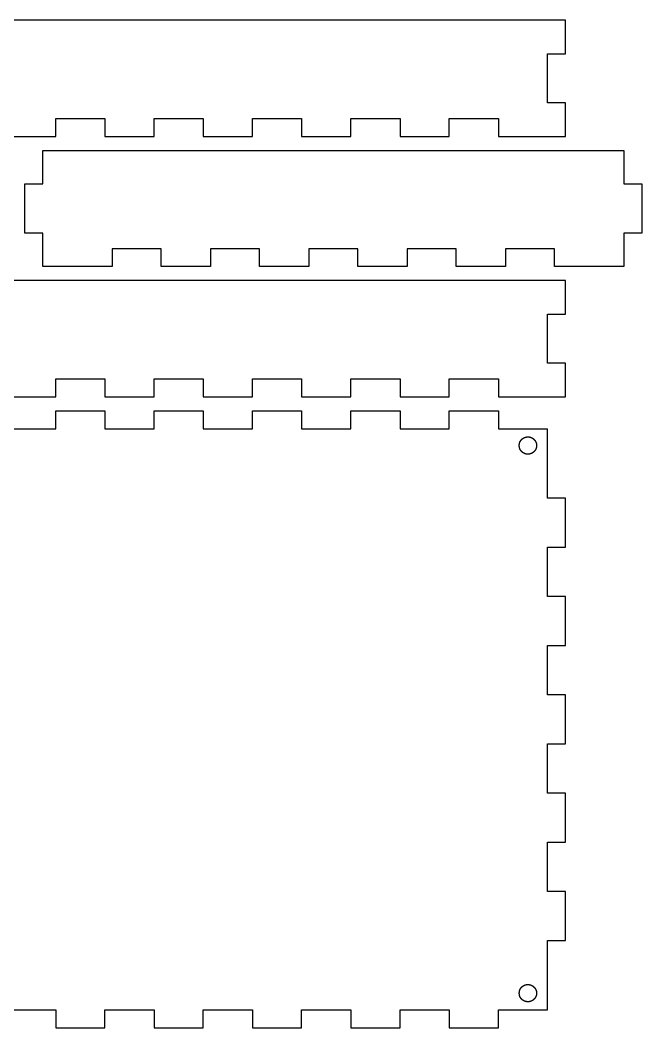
# Model space of a CAD drawing. Extents: x -49 to 229, y 25 to 250.
# Drawn here: x 89.6 to 228.7, y 24.6 to 250 of the extents above; entities that cross this region are included whole.
import ezdxf

# ---------------------------------------------------------------- set-up
doc = ezdxf.new("R2010")
doc.units = 0
doc.layers.add('Ebene_1', color=7, linetype='CONTINUOUS')

msp = doc.modelspace()

# ---------------------------------------------------------------- linework, layer by layer
at = {"layer": 'Ebene_1', "color": 1}
for points in [[(211.568128, 231.515551), (207.568128, 231.515551), (207.568128, 242.515577), (211.568128, 242.515577), (211.568128, 250.015562), (-49.431871, 250.015562)], [(196.568129, 228.015563), (196.568129, 224.015566), (211.568128, 224.015566), (211.568128, 231.515551)], [(86.568127, 228.015563), (86.568127, 224.015566), (97.568126, 224.015566), (97.568126, 228.015563)], [(97.568126, 228.015563), (108.568125, 228.015563)], [(108.568125, 228.015563), (108.568125, 224.015566), (119.568124, 224.015566), (119.568124, 228.015563)], [(119.568124, 228.015563), (130.568123, 228.015563)], [(130.568123, 228.015563), (130.568123, 224.015566), (141.568122, 224.015566), (141.568122, 228.015563)], [(141.568122, 228.015563), (152.568129, 228.015563)], [(152.568129, 228.015563), (152.568129, 224.015566), (163.568129, 224.015566), (163.568129, 228.015563)], [(163.568129, 228.015563), (174.568128, 228.015563)], [(174.568128, 228.015563), (174.568128, 224.015566), (185.56813, 224.015566), (185.56813, 228.015563)], [(185.56813, 228.015563), (196.568129, 228.015563)], [(211.568128, 173.265101), (207.568128, 173.265101), (207.568128, 184.265127), (211.568128, 184.265127), (211.568128, 191.765112), (-49.431871, 191.765112)], [(196.568129, 169.765114), (196.568129, 165.765116), (211.568128, 165.765116), (211.568128, 173.265101)], [(86.568127, 169.765114), (86.568127, 165.765116), (97.568126, 165.765116), (97.568126, 169.765114)], [(97.568126, 169.765114), (108.568125, 169.765114)], [(108.568125, 169.765114), (108.568125, 165.765116), (119.568124, 165.765116), (119.568124, 169.765114)], [(119.568124, 169.765114), (130.568123, 169.765114)], [(130.568123, 169.765114), (130.568123, 165.765116), (141.568122, 165.765116), (141.568122, 169.765114)], [(141.568122, 169.765114), (152.568129, 169.765114)], [(152.568129, 169.765114), (152.568129, 165.765116), (163.568129, 165.765116), (163.568129, 169.765114)], [(163.568129, 169.765114), (174.568128, 169.765114)], [(174.568128, 169.765114), (174.568128, 165.765116), (185.56813, 165.765116), (185.56813, 169.765114)], [(185.56813, 169.765114), (196.568129, 169.765114)], [(86.568119, 162.6399), (86.568119, 158.6399), (97.568118, 158.6399), (97.568118, 162.6399)], [(97.568118, 162.6399), (108.56812, 162.6399)], [(108.56812, 162.6399), (108.56812, 158.6399), (119.568119, 158.6399), (119.568119, 162.6399)], [(119.568119, 162.6399), (130.568118, 162.6399)], [(130.568118, 162.6399), (130.568118, 158.6399), (141.56812, 158.6399), (141.56812, 162.6399)], [(141.56812, 162.6399), (152.568119, 162.6399)], [(152.568119, 162.6399), (152.568119, 158.6399), (163.568118, 158.6399), (163.568118, 162.6399)], [(163.568118, 162.6399), (174.568117, 162.6399)], [(174.568117, 162.6399), (174.568117, 158.6399), (185.568119, 158.6399), (185.568119, 162.6399)], [(185.568119, 162.6399), (196.568118, 162.6399)], [(196.568118, 162.6399), (196.568118, 158.6399), (207.568117, 158.6399)], [(207.568117, 28.639898), (207.568117, 44.139899), (211.568117, 44.139899), (211.568117, 55.139901), (207.568117, 55.139901), (207.568117, 66.1399), (211.568117, 66.1399), (211.568117, 77.139899), (207.568117, 77.139899), (207.568117, 88.139901), (211.568117, 88.139901), (211.568117, 99.1399), (207.568117, 99.1399), (207.568117, 110.139899), (211.568117, 110.139899), (211.568117, 121.139901), (207.568117, 121.139901), (207.568117, 132.1399), (211.568117, 132.1399), (211.568117, 143.1399), (207.568117, 143.1399), (207.568117, 154.1399), (207.568117, 158.6399)], [(201.237038, 154.82491), (201.23172, 154.8752)], [(201.241649, 32.3496), (201.236519, 32.399799)], [(86.568119, 24.639898), (86.568119, 28.639898), (97.568118, 28.639898), (97.568118, 24.639898)], [(108.56812, 24.639898), (108.56812, 28.639898), (119.568119, 28.639898), (119.568119, 24.639898)], [(130.568118, 24.639898), (130.568118, 28.639898), (141.56812, 28.639898), (141.56812, 24.639898)], [(152.568119, 24.639898), (152.568119, 28.639898), (163.568118, 28.639898), (163.568118, 24.639898)], [(174.568117, 24.639898), (174.568117, 28.639898), (185.568119, 28.639898), (185.568119, 24.639898)], [(196.568118, 24.639898), (196.568118, 28.639898), (207.568117, 28.639898)], [(97.568118, 24.639898), (108.56812, 24.639898)], [(119.568119, 24.639898), (130.568118, 24.639898)], [(141.56812, 24.639898), (152.568119, 24.639898)], [(163.568118, 24.639898), (174.568117, 24.639898)], [(185.568119, 24.639898), (196.568118, 24.639898)]]:
    msp.add_lwpolyline(points, dxfattribs=at)
msp.add_lwpolyline([(224.657042, 220.890325), (224.657042, 213.390324), (228.657042, 213.390324), (228.657042, 202.390324), (224.657042, 202.390324), (224.657042, 194.890323), (209.157041, 194.890323), (209.157041, 198.890322), (198.15704, 198.890322), (198.15704, 194.890323), (187.15704, 194.890323), (187.15704, 198.890322), (176.157041, 198.890322), (176.157041, 194.890323), (165.157039, 194.890323), (165.157039, 198.890322), (154.15704, 198.890322), (154.15704, 194.890323), (143.157041, 194.890323), (143.157041, 198.890322), (132.157039, 198.890322), (132.157039, 194.890323), (121.15704, 194.890323), (121.15704, 198.890322), (110.157041, 198.890322), (110.157041, 194.890323), (99.157042, 194.890323), (94.65704, 194.890323), (94.65704, 202.390324), (90.65704, 202.390324), (90.65704, 213.390324), (94.65704, 213.390324), (94.65704, 220.890325)], close=True, dxfattribs=at)
for points, knots in [([(201.23172, 154.8752), (201.232536, 154.8836), (201.234169, 154.900397), (201.236814, 154.925559), (201.238911, 154.944808), (201.240698, 154.961889), (201.242474, 154.978654), (201.244576, 154.999142), (201.246689, 155.017745), (201.248584, 155.034512), (201.250688, 155.053145), (201.25319, 155.073613), (201.255239, 155.090345), (201.257328, 155.10733), (201.259873, 155.126407), (201.263256, 155.15131), (201.265972, 155.170354), (201.268442, 155.187225), (201.270937, 155.203758), (201.273903, 155.224003), (201.277205, 155.242317), (201.280037, 155.258817), (201.283023, 155.277176), (201.286998, 155.297263), (201.290214, 155.313726), (201.293551, 155.330408), (201.297495, 155.349114), (201.302835, 155.373495), (201.307225, 155.392094), (201.311206, 155.408563), (201.315231, 155.424697), (201.320039, 155.444463), (201.325322, 155.462192), (201.329889, 155.478191), (201.334768, 155.496032), (201.341098, 155.515361), (201.346216, 155.531187), (201.351498, 155.547186), (201.357748, 155.565051), (201.366213, 155.588255), (201.372963, 155.605914), (201.379126, 155.621515), (201.38529, 155.636796), (201.39285, 155.655466), (201.400369, 155.672159), (201.407072, 155.687192), (201.414458, 155.703942), (201.423317, 155.722032), (201.430534, 155.736855), (201.437975, 155.751958), (201.446704, 155.768876), (201.458293, 155.790902), (201.467453, 155.807611), (201.475689, 155.822372), (201.483877, 155.836812), (201.493819, 155.854494), (201.503584, 155.870135), (201.512251, 155.884302), (201.521747, 155.900112), (201.532917, 155.917035), (201.541995, 155.930894), (201.551354, 155.944997), (201.56207, 155.96082), (201.576313, 155.981339), (201.587463, 155.996861), (201.597428, 156.010576), (201.607312, 156.023987), (201.619355, 156.040399), (201.630893, 156.054865), (201.641161, 156.067963), (201.652437, 156.082629), (201.665534, 156.098205), (201.67617, 156.111003), (201.687131, 156.124061), (201.699697, 156.138708), (201.716383, 156.15766), (201.729313, 156.172028), (201.74088, 156.184692), (201.752322, 156.197048), (201.766317, 156.21214), (201.779525, 156.225396), (201.791329, 156.237425), (201.804303, 156.250913), (201.819218, 156.265104), (201.831356, 156.276764), (201.843778, 156.288561), (201.857881, 156.301707), (201.87651, 156.318649), (201.890955, 156.331409), (201.903828, 156.342662), (201.916546, 156.353614), (201.932076, 156.367026), (201.946691, 156.378618), (201.959727, 156.389181), (201.974062, 156.401095), (201.990455, 156.413405), (202.003786, 156.423573), (202.017424, 156.433865), (202.032936, 156.445274), (202.053376, 156.459933), (202.069146, 156.470965), (202.08322, 156.480631), (202.097098, 156.49003), (202.114087, 156.501476), (202.129846, 156.511398), (202.144013, 156.520364), (202.159743, 156.530375), (202.177387, 156.54084), (202.191839, 156.549374), (202.206607, 156.557974), (202.223354, 156.567485), (202.245398, 156.579635), (202.262364, 156.588759), (202.277496, 156.596681), (202.292386, 156.604367), (202.310601, 156.613817), (202.327505, 156.621749), (202.34267, 156.628984), (202.359449, 156.637101), (202.37821, 156.645357), (202.393552, 156.652135), (202.409233, 156.658974), (202.427043, 156.666413), (202.450381, 156.675988), (202.468382, 156.682974), (202.484364, 156.689123), (202.50009, 156.695041), (202.519284, 156.70231), (202.536985, 156.708192), (202.552883, 156.713596), (202.57054, 156.719697), (202.590191, 156.725739), (202.606266, 156.730677), (202.622657, 156.7356), (202.641166, 156.741011), (202.665428, 156.747772), (202.684094, 156.752647), (202.700693, 156.756876), (202.717022, 156.760922), (202.73697, 156.765939), (202.755275, 156.769715), (202.771708, 156.773248), (202.789929, 156.777324), (202.810145, 156.780946), (202.826681, 156.783964), (202.843419, 156.786904), (202.862195, 156.790086), (202.88673, 156.793893), (202.905545, 156.79652), (202.922251, 156.798783), (202.93868, 156.800884), (202.958764, 156.803423), (202.977094, 156.805095), (202.993595, 156.806691), (203.0119, 156.80859), (203.032093, 156.809876), (203.048594, 156.810954), (203.065431, 156.811944), (203.084435, 156.812906), (203.109269, 156.81388), (203.128283, 156.814292), (203.145131, 156.814598), (203.161663, 156.814782), (203.181897, 156.815061), (203.200297, 156.814547), (203.216864, 156.814244), (203.235256, 156.814114), (203.255456, 156.813), (203.271988, 156.812196), (203.288822, 156.81128), (203.307787, 156.810079), (203.332556, 156.808176), (203.351497, 156.806478), (203.368277, 156.804804), (203.384709, 156.803074), (203.404843, 156.80108), (203.423056, 156.798409), (203.439489, 156.796179), (203.457745, 156.793877), (203.477697, 156.790498), (203.494027, 156.787783), (203.510756, 156.784887), (203.529685, 156.781489), (203.554386, 156.776684), (203.573251, 156.772754), (203.58997, 156.769119), (203.606374, 156.765439), (203.62643, 156.76099), (203.644467, 156.756182), (203.660732, 156.752012), (203.678866, 156.747577), (203.698557, 156.741755), (203.714688, 156.737083), (203.731094, 156.732218), (203.749553, 156.726598), (203.773551, 156.718917), (203.791834, 156.712809), (203.808021, 156.707277), (203.823893, 156.701728), (203.84331, 156.695001), (203.860671, 156.688118), (203.876338, 156.682056), (203.893784, 156.675426), (203.912707, 156.667459), (203.928199, 156.660974), (203.943953, 156.654305), (203.961587, 156.646487), (203.984546, 156.636107), (204.001978, 156.62784), (204.017429, 156.620479), (204.032542, 156.613138), (204.051011, 156.604166), (204.067481, 156.595388), (204.082348, 156.587558), (204.098896, 156.578912), (204.116789, 156.56884), (204.131403, 156.560574), (204.146241, 156.552062), (204.162872, 156.542285), (204.184428, 156.52923), (204.200834, 156.519081), (204.215257, 156.509887), (204.229363, 156.500797), (204.246663, 156.489748), (204.261966, 156.479052), (204.275835, 156.469522), (204.291298, 156.459041), (204.307876, 156.446911), (204.321424, 156.436986), (204.335148, 156.426781), (204.350553, 156.415189), (204.370431, 156.399725), (204.385539, 156.387735), (204.398804, 156.376918), (204.411777, 156.366226), (204.427687, 156.353244), (204.4416, 156.340812), (204.454236, 156.329749), (204.468384, 156.317559), (204.483447, 156.303594), (204.495759, 156.29217), (204.508224, 156.280453), (204.522151, 156.267107), (204.540117, 156.249437), (204.553691, 156.235738), (204.565617, 156.223484), (204.577255, 156.211389), (204.591563, 156.196669), (204.603971, 156.182722), (204.615241, 156.170259), (204.627845, 156.156487), (204.641149, 156.140853), (204.652025, 156.128066), (204.662944, 156.115064), (204.675037, 156.10035), (204.690635, 156.081006), (204.702347, 156.066021), (204.712655, 156.052666), (204.722679, 156.039485), (204.734927, 156.023375), (204.745498, 156.008324), (204.755096, 155.994857), (204.765885, 155.979963), (204.777086, 155.963097), (204.786308, 155.949324), (204.795623, 155.935261), (204.805925, 155.919297), (204.819115, 155.898288), (204.82902, 155.882077), (204.837713, 155.867627), (204.846163, 155.853372), (204.856511, 155.835978), (204.86529, 155.819816), (204.873291, 155.805317), (204.882273, 155.789263), (204.891504, 155.771262), (204.899045, 155.756549), (204.906631, 155.741491), (204.915098, 155.72446), (204.925829, 155.702042), (204.933911, 155.68482), (204.940853, 155.669444), (204.947587, 155.654325), (204.955803, 155.635824), (204.962733, 155.618776), (204.969026, 155.603475), (204.976122, 155.586516), (204.983184, 155.567562), (204.988992, 155.552055), (204.994852, 155.536116), (205.0013, 155.517978), (205.009497, 155.494141), (205.015618, 155.475842), (205.020793, 155.45953), (205.025786, 155.443506), (205.031903, 155.42391), (205.036814, 155.405906), (205.041343, 155.389739), (205.046531, 155.371825), (205.051373, 155.351888), (205.055389, 155.335585), (205.059363, 155.318944), (205.063764, 155.300153), (205.069082, 155.275508), (205.072942, 155.256603), (205.076226, 155.239816), (205.079345, 155.22332), (205.083229, 155.203161), (205.085964, 155.184696), (205.088567, 155.168097), (205.091604, 155.149669), (205.094122, 155.129281), (205.096243, 155.112613), (205.098319, 155.095637), (205.100395, 155.076469), (205.102885, 155.051406), (205.104418, 155.032178), (205.105806, 155.015114), (205.107018, 154.998351), (205.108406, 154.977856), (205.109087, 154.959199), (205.109785, 154.942399), (205.110715, 154.923743), (205.110854, 154.903199), (205.11101, 154.8864), (205.111057, 154.869289), (205.110915, 154.850008), (205.110392, 154.824839), (205.109708, 154.805584), (205.108966, 154.788498), (205.108146, 154.771701), (205.107408, 154.751159), (205.105621, 154.732571), (205.10433, 154.715837), (205.1032, 154.697214), (205.100915, 154.676813), (205.099092, 154.660116), (205.097093, 154.643129), (205.094695, 154.623991), (205.091269, 154.599022), (205.088422, 154.579938), (205.085733, 154.563038), (205.082988, 154.546468), (205.079663, 154.526209), (205.0759, 154.507925), (205.072639, 154.491425), (205.069145, 154.473071), (205.064555, 154.453049), (205.060793, 154.436689), (205.056832, 154.420053), (205.0523, 154.401311), (205.045986, 154.376912), (205.040928, 154.358296), (205.036263, 154.341837), (205.031604, 154.325703), (205.026002, 154.305944), (205.020169, 154.288208), (205.01501, 154.272239), (205.009296, 154.254483), (205.002495, 154.235123), (204.996848, 154.219306), (204.991014, 154.203349), (204.984419, 154.185476), (204.97541, 154.162324), (204.968346, 154.144672), (204.961869, 154.129091), (204.955441, 154.113824), (204.947713, 154.095136), (204.939935, 154.078491), (204.933047, 154.063454), (204.925445, 154.046697), (204.916511, 154.028523), (204.909179, 154.013671), (204.901607, 153.998597), (204.893022, 153.981634), (204.881438, 153.959673), (204.872335, 153.942987), (204.864174, 153.928227), (204.856055, 153.913787), (204.846203, 153.896106), (204.836513, 153.880471), (204.827953, 153.866303), (204.818593, 153.850467), (204.807601, 153.833475), (204.798653, 153.819552), (204.789471, 153.805412), (204.778848, 153.789657), (204.764853, 153.769162), (204.75391, 153.753631), (204.74412, 153.7399), (204.73441, 153.726483), (204.722539, 153.710074), (204.711189, 153.69558), (204.701056, 153.68248), (204.689882, 153.667861), (204.677001, 153.652257), (204.666487, 153.639469), (204.655634, 153.626426), (204.643205, 153.611732), (204.626681, 153.59272), (204.613802, 153.578365), (204.602299, 153.565699), (204.590912, 153.553321), (204.577039, 153.538164), (204.563893, 153.524907), (204.552158, 153.512909), (204.539223, 153.499473), (204.52436, 153.485327), (204.512254, 153.473701), (204.499847, 153.461922), (204.485729, 153.448759), (204.467067, 153.431783), (204.452597, 153.418998), (204.439715, 153.407737), (204.426998, 153.396785), (204.411466, 153.383374), (204.396853, 153.371777), (204.38379, 153.361241), (204.369336, 153.349434), (204.35298, 153.337008), (204.339596, 153.326831), (204.32592, 153.316543), (204.310343, 153.305167), (204.289851, 153.290487), (204.274038, 153.27942), (204.259879, 153.269803), (204.245948, 153.260434), (204.228989, 153.248881), (204.213118, 153.239076), (204.198918, 153.23011), (204.183232, 153.219984), (204.165486, 153.209643), (204.151015, 153.201118), (204.136224, 153.192524), (204.119459, 153.182985), (204.097392, 153.170813), (204.080377, 153.161726), (204.065212, 153.153818), (204.050286, 153.146138), (204.032049, 153.136683), (204.015133, 153.128748), (203.999965, 153.121486), (203.983203, 153.113259), (203.964375, 153.105078), (203.949004, 153.098324), (203.93329, 153.091551), (203.91553, 153.08401), (203.892184, 153.074502), (203.874261, 153.067391), (203.858276, 153.06132), (203.842548, 153.055439), (203.823338, 153.048174), (203.805603, 153.04232), (203.789704, 153.036887), (203.772103, 153.03066), (203.752449, 153.024669), (203.736376, 153.019722), (203.719986, 153.0148), (203.701477, 153.009404), (203.677201, 153.0027), (203.658569, 152.997732), (203.641983, 152.993565), (203.625687, 152.989554), (203.605767, 152.984565), (203.587479, 152.980784), (203.571047, 152.977247), (203.552833, 152.973204), (203.53266, 152.969471), (203.516154, 152.96644), (203.499425, 152.963492), (203.480649, 152.960312), (203.456112, 152.956516), (203.437296, 152.953853), (203.420571, 152.951655), (203.404139, 152.949587), (203.384081, 152.946931), (203.365758, 152.945385), (203.349259, 152.943814), (203.330946, 152.941908), (203.310745, 152.940625), (203.294243, 152.939547), (203.277418, 152.938557), (203.258441, 152.937588), (203.233639, 152.936621), (203.214644, 152.936071), (203.197777, 152.93585), (203.181211, 152.935696), (203.160979, 152.935482), (203.142603, 152.935876), (203.12607, 152.936181), (203.107665, 152.936426), (203.087431, 152.937497), (203.070865, 152.93831), (203.054021, 152.939224), (203.035056, 152.940429), (203.010287, 152.942319), (202.991347, 152.944054), (202.97455, 152.945663), (202.95808, 152.947364), (202.937949, 152.94946), (202.919732, 152.952022), (202.903332, 152.954225), (202.885093, 152.956531), (202.865146, 152.959906), (202.848816, 152.962623), (202.832078, 152.965519), (202.813123, 152.968941), (202.788392, 152.973797), (202.769502, 152.977752), (202.752768, 152.981386), (202.736361, 152.985056), (202.7163, 152.989559), (202.698207, 152.994244), (202.681908, 152.998412), (202.663802, 153.002971), (202.644083, 153.00867), (202.627958, 153.013331), (202.611546, 153.018185), (202.593078, 153.02381), (202.569055, 153.031513), (202.550723, 153.037553), (202.534561, 153.043177), (202.518722, 153.04876), (202.499347, 153.055537), (202.481957, 153.062324), (202.466259, 153.068359), (202.44877, 153.074961), (202.429832, 153.082972), (202.41434, 153.089491), (202.398621, 153.096223), (202.380971, 153.103923), (202.358064, 153.114313), (202.340659, 153.122573), (202.325214, 153.129928), (202.310106, 153.13728), (202.291623, 153.146199), (202.275238, 153.155098), (202.260406, 153.16293), (202.243819, 153.171452), (202.226022, 153.181654), (202.211426, 153.189929), (202.196613, 153.198449), (202.180001, 153.208198), (202.158463, 153.221229), (202.142124, 153.231429), (202.127716, 153.240594), (202.113635, 153.249671), (202.096422, 153.260759), (202.081137, 153.271388), (202.067338, 153.28089), (202.051933, 153.291369), (202.035448, 153.303553), (202.021922, 153.313461), (202.008179, 153.323609), (201.992881, 153.335313), (201.973033, 153.350764), (201.95799, 153.362789), (201.944735, 153.373589), (201.931765, 153.384283), (201.915856, 153.397265), (201.901949, 153.409693), (201.889319, 153.420729), (201.875117, 153.432823), (201.86018, 153.446901), (201.847879, 153.458333), (201.835414, 153.470072), (201.821423, 153.483394), (201.803405, 153.50108), (201.78977, 153.514774), (201.777777, 153.527033), (201.76606, 153.539149), (201.751735, 153.553932), (201.739209, 153.567825), (201.727876, 153.580258), (201.715188, 153.594024), (201.701781, 153.609664), (201.690798, 153.622445), (201.679766, 153.635443), (201.667479, 153.650104), (201.65173, 153.669454), (201.639818, 153.684392), (201.629405, 153.697775), (201.619237, 153.710974), (201.606716, 153.727019), (201.595999, 153.742099), (201.586231, 153.755596), (201.575266, 153.770513), (201.563882, 153.787382), (201.554524, 153.80112), (201.545064, 153.815142), (201.53462, 153.83108), (201.521229, 153.852054), (201.511147, 153.86822), (201.502385, 153.882683), (201.493861, 153.896936), (201.483429, 153.914331), (201.474569, 153.930492), (201.466503, 153.944994), (201.457408, 153.961048), (201.448201, 153.979146), (201.440613, 153.99392), (201.432995, 154.008949), (201.424705, 154.025965), (201.414122, 154.048293), (201.406248, 154.065489), (201.399483, 154.080832), (201.392937, 154.095927), (201.384832, 154.114346), (201.378323, 154.13145), (201.372324, 154.146782), (201.365505, 154.163787), (201.3589, 154.182835), (201.353457, 154.19841), (201.348002, 154.214359), (201.342122, 154.232499), (201.334734, 154.256328), (201.329418, 154.27468), (201.324775, 154.290977), (201.32035, 154.307003), (201.314905, 154.326593), (201.310771, 154.344607), (201.306875, 154.360773), (201.302333, 154.37869), (201.298303, 154.398631), (201.294862, 154.414928), (201.291432, 154.431589), (201.287718, 154.450441), (201.283096, 154.475139), (201.279821, 154.494093), (201.276915, 154.510905), (201.274156, 154.527434), (201.270811, 154.547629), (201.268221, 154.566055), (201.265817, 154.582621), (201.263106, 154.601038), (201.260433, 154.62134), (201.258254, 154.637942), (201.256061, 154.65491), (201.253763, 154.674108), (201.250752, 154.699206), (201.24848, 154.718418), (201.246593, 154.735476), (201.244747, 154.752242), (201.242509, 154.772746), (201.240569, 154.791399), (201.238802, 154.808165), (201.237691, 154.818711), (201.237038, 154.82491)], [0, 0, 0, 0, 0.025318, 0.050629, 0.075903, 0.083407, 0.10215, 0.12648, 0.145193, 0.158317, 0.177101, 0.201447, 0.220178, 0.227672, 0.252785, 0.277916, 0.303068, 0.310494, 0.329068, 0.35323, 0.371871, 0.384892, 0.403453, 0.427666, 0.446314, 0.453778, 0.478704, 0.503663, 0.528654, 0.536031, 0.554494, 0.578542, 0.59704, 0.609982, 0.62846, 0.652518, 0.670985, 0.678362, 0.703062, 0.727761, 0.752458, 0.759777, 0.778081, 0.801892, 0.820197, 0.832999, 0.851272, 0.87511, 0.893417, 0.900733, 0.92562, 0.950524, 0.975398, 0.982782, 1.001233, 1.025201, 1.043623, 1.056541, 1.075028, 1.098945, 1.11736, 1.124731, 1.149722, 1.174691, 1.199662, 1.207053, 1.22555, 1.249644, 1.268111, 1.281056, 1.299575, 1.323602, 1.342097, 1.349498, 1.374748, 1.399991, 1.425249, 1.432734, 1.451446, 1.47577, 1.494472, 1.507581, 1.526331, 1.550609, 1.569329, 1.576828, 1.602001, 1.627168, 1.652367, 1.659821, 1.678463, 1.702718, 1.721369, 1.734419, 1.753054, 1.777278, 1.795906, 1.803356, 1.828533, 1.853672, 1.878815, 1.886267, 1.904893, 1.929101, 1.947715, 1.960756, 1.979399, 2.003646, 2.022293, 2.029751, 2.054913, 2.080069, 2.105264, 2.112702, 2.13131, 2.155533, 2.174252, 2.187322, 2.205944, 2.230162, 2.248805, 2.256265, 2.281485, 2.306703, 2.331943, 2.339408, 2.358076, 2.382352, 2.400969, 2.414029, 2.432727, 2.457008, 2.475698, 2.483177, 2.508352, 2.533546, 2.558735, 2.566226, 2.584932, 2.609206, 2.627923, 2.640996, 2.659632, 2.683929, 2.702599, 2.710062, 2.734911, 2.759729, 2.784543, 2.791903, 2.810305, 2.834232, 2.852627, 2.865521, 2.883965, 2.90783, 2.926214, 2.933574, 2.958429, 2.983297, 3.008132, 3.01548, 3.033849, 3.057734, 3.076177, 3.089065, 3.107444, 3.131346, 3.149741, 3.157102, 3.181922, 3.206749, 3.231625, 3.238973, 3.257337, 3.281198, 3.299654, 3.312553, 3.330951, 3.354847, 3.37325, 3.380618, 3.40578, 3.430943, 3.456107, 3.463586, 3.482272, 3.506544, 3.525206, 3.538266, 3.556919, 3.581202, 3.599851, 3.607303, 3.632539, 3.657735, 3.682893, 3.690367, 3.709052, 3.733339, 3.752003, 3.765069, 3.783739, 3.807989, 3.826654, 3.834124, 3.859312, 3.884518, 3.909713, 3.917187, 3.935863, 3.960119, 3.978777, 3.991847, 4.01053, 4.034784, 4.053439, 4.060901, 4.086101, 4.111313, 4.136503, 4.143972, 4.162627, 4.186848, 4.205543, 4.218631, 4.237331, 4.261581, 4.280247, 4.287716, 4.312888, 4.338082, 4.363269, 4.370747, 4.389432, 4.413705, 4.432337, 4.445399, 4.464089, 4.488356, 4.507015, 4.514476, 4.539677, 4.564882, 4.590072, 4.59753, 4.616179, 4.640429, 4.659103, 4.672172, 4.690839, 4.715106, 4.733749, 4.741201, 4.766044, 4.790884, 4.815746, 4.823099, 4.841493, 4.865428, 4.883801, 4.896664, 4.915042, 4.938967, 4.957394, 4.964771, 4.989569, 5.014392, 5.039187, 5.046561, 5.064981, 5.088903, 5.107271, 5.120151, 5.138584, 5.162455, 5.180831, 5.188185, 5.213038, 5.237886, 5.262748, 5.270105, 5.288497, 5.312402, 5.33083, 5.343699, 5.362038, 5.385976, 5.404367, 5.411718, 5.43692, 5.462118, 5.487337, 5.494803, 5.513459, 5.537692, 5.556379, 5.569438, 5.588062, 5.612321, 5.630975, 5.638436, 5.663649, 5.68887, 5.714071, 5.721532, 5.740185, 5.76444, 5.783108, 5.796177, 5.814848, 5.839131, 5.857794, 5.865256, 5.890438, 5.915631, 5.940815, 5.948302, 5.966993, 5.991237, 6.009919, 6.022998, 6.041681, 6.06595, 6.084618, 6.092085, 6.117281, 6.142461, 6.167607, 6.17508, 6.193766, 6.218063, 6.236721, 6.249775, 6.268414, 6.292684, 6.311343, 6.318805, 6.343997, 6.369205, 6.394412, 6.401879, 6.420543, 6.444803, 6.463458, 6.476539, 6.495261, 6.519501, 6.538156, 6.545621, 6.570804, 6.596004, 6.621224, 6.628676, 6.647324, 6.671608, 6.690276, 6.703329, 6.721955, 6.746232, 6.764884, 6.772339, 6.797203, 6.822033, 6.846868, 6.854239, 6.872653, 6.896564, 6.914897, 6.927762, 6.946184, 6.970097, 6.988507, 6.995875, 7.020704, 7.045541, 7.070357, 7.077726, 7.096139, 7.120057, 7.138436, 7.151311, 7.169718, 7.193616, 7.212011, 7.219372, 7.244196, 7.269012, 7.293823, 7.301193, 7.319604, 7.343509, 7.361944, 7.374825, 7.393195, 7.417138, 7.435518, 7.442862, 7.468042, 7.493253, 7.518427, 7.525898, 7.544582, 7.568885, 7.587531, 7.600584, 7.619235, 7.643475, 7.662127, 7.66959, 7.6948, 7.720034, 7.745271, 7.752724, 7.771366, 7.795622, 7.814273, 7.827327, 7.845971, 7.870257, 7.88894, 7.896413, 7.921597, 7.946806, 7.972036, 7.979497, 7.998152, 8.022405, 8.041047, 8.054109, 8.072787, 8.097051, 8.115712, 8.123176, 8.148371, 8.173579, 8.198775, 8.206237, 8.22489, 8.249134, 8.267854, 8.280935, 8.299586, 8.323861, 8.342507, 8.349959, 8.375194, 8.40039, 8.425581, 8.433038, 8.451689, 8.475955, 8.49464, 8.507709, 8.526363, 8.550644, 8.569335, 8.576815, 8.601984, 8.627172, 8.65237, 8.659828, 8.678475, 8.702721, 8.721421, 8.734494, 8.753148, 8.777385, 8.796034, 8.803494, 8.828344, 8.853164, 8.877978, 8.885353, 8.903769, 8.927667, 8.946037, 8.958927, 8.977388, 9.001265, 9.019644, 9.026999, 9.051827, 9.076648, 9.10146, 9.108834, 9.127253, 9.151161, 9.169528, 9.182389, 9.200768, 9.224743, 9.243165, 9.250529, 9.275348, 9.300174, 9.325049, 9.332404, 9.350797, 9.374723, 9.393113, 9.405983, 9.424365, 9.44826, 9.466663, 9.474029, 9.499222, 9.524443, 9.549637, 9.557121, 9.575814, 9.600076, 9.618793, 9.631879, 9.650548, 9.674801, 9.693449, 9.700906, 9.726144, 9.751364, 9.776588, 9.784046, 9.802699, 9.826973, 9.845615, 9.858697, 9.87743, 9.90169, 9.920375, 9.927854, 9.95299, 9.978142, 10.003311, 10.010786, 10.029461, 10.053717, 10.072341, 10.085388, 10.10404, 10.128275, 10.146918, 10.154375, 10.179541, 10.204701, 10.229892, 10.237325, 10.255927, 10.280151, 10.298743, 10.311774, 10.330414, 10.354631, 10.373263, 10.380716, 10.405878, 10.431045, 10.456175, 10.463653, 10.482338, 10.506609, 10.525238, 10.538284, 10.556928, 10.581188, 10.599846, 10.607309, 10.632556, 10.657802, 10.683048, 10.69053, 10.70925, 10.733614, 10.752277, 10.765362, 10.784086, 10.808434, 10.827155, 10.834642, 10.859579, 10.884541, 10.909487, 10.916895, 10.935411, 10.959472, 10.977942, 10.990902, 11.00946, 11.033474, 11.051943, 11.05933, 11.084218, 11.109105, 11.133983, 11.141372, 11.159833, 11.183807, 11.202212, 11.215119, 11.23359, 11.257559, 11.276024, 11.283417, 11.308106, 11.332808, 11.357542, 11.364842, 11.383111, 11.406903, 11.425197, 11.438003, 11.456297, 11.480151, 11.498472, 11.505795, 11.530718, 11.555678, 11.580636, 11.588033, 11.606515, 11.630516, 11.649018, 11.661952, 11.680406, 11.704458, 11.72297, 11.730378, 11.755488, 11.780613, 11.805757, 11.813191, 11.831796, 11.856031, 11.874597, 11.887617, 11.906249, 11.930443, 11.949045, 11.956483, 11.981771, 12.007049, 12.032319, 12.039806, 12.058537, 12.082919, 12.101684, 12.114797, 12.133497, 12.133497, 12.133497, 12.133497]), ([(201.236519, 32.399799), (201.237334, 32.408169), (201.238965, 32.424909), (201.241606, 32.450001), (201.243597, 32.469214), (201.245394, 32.486257), (201.247176, 32.502989), (201.249233, 32.523435), (201.251464, 32.541975), (201.253359, 32.558676), (201.255351, 32.57727), (201.257904, 32.597683), (201.259974, 32.614382), (201.262132, 32.631321), (201.264543, 32.650368), (201.267945, 32.675198), (201.270641, 32.694186), (201.273111, 32.711013), (201.2756, 32.727515), (201.278632, 32.747694), (201.28182, 32.765972), (201.284649, 32.782439), (201.287762, 32.800743), (201.291596, 32.820799), (201.294805, 32.837191), (201.298148, 32.85382), (201.30208, 32.872501), (201.307416, 32.896851), (201.311819, 32.915415), (201.315792, 32.931855), (201.319808, 32.947958), (201.324651, 32.967648), (201.329837, 32.985336), (201.334375, 33.001301), (201.339228, 33.019093), (201.345593, 33.038348), (201.350701, 33.05411), (201.355981, 33.070075), (201.362202, 33.087913), (201.37062, 33.111087), (201.377332, 33.128719), (201.383499, 33.144275), (201.389656, 33.15951), (201.397066, 33.178192), (201.404725, 33.194781), (201.411426, 33.209781), (201.418683, 33.226541), (201.427597, 33.244539), (201.434801, 33.259302), (201.442259, 33.274342), (201.450893, 33.291256), (201.462474, 33.313237), (201.471622, 33.329906), (201.479824, 33.344629), (201.487972, 33.359005), (201.497898, 33.376619), (201.507639, 33.392216), (201.516273, 33.406349), (201.525707, 33.42215), (201.536888, 33.439031), (201.545961, 33.452893), (201.555294, 33.466975), (201.565995, 33.482754), (201.580222, 33.503195), (201.591335, 33.518684), (201.601277, 33.532361), (201.611131, 33.545736), (201.623131, 33.562125), (201.634646, 33.576562), (201.644909, 33.589631), (201.656219, 33.604207), (201.669212, 33.61979), (201.67983, 33.63254), (201.690791, 33.645545), (201.70334, 33.660159), (201.719949, 33.679116), (201.732873, 33.693434), (201.744409, 33.706058), (201.755817, 33.718381), (201.769786, 33.733421), (201.782909, 33.746697), (201.79468, 33.758693), (201.807678, 33.772101), (201.822539, 33.786273), (201.834647, 33.797896), (201.847019, 33.809644), (201.861073, 33.822747), (201.879652, 33.839636), (201.894007, 33.852432), (201.90688, 33.863622), (201.919572, 33.874531), (201.935044, 33.887945), (201.949642, 33.89951), (201.962673, 33.910045), (201.977034, 33.921866), (201.993341, 33.934221), (202.006651, 33.944375), (202.020255, 33.954648), (202.035741, 33.966006), (202.056122, 33.980621), (202.071806, 33.991692), (202.085874, 34.001289), (202.099728, 34.010642), (202.116642, 34.022108), (202.13241, 34.031934), (202.146545, 34.040898), (202.162151, 34.051002), (202.179792, 34.061346), (202.194204, 34.069826), (202.208961, 34.07835), (202.22563, 34.087899), (202.247612, 34.100009), (202.264562, 34.109061), (202.279646, 34.117021), (202.294528, 34.124723), (202.312722, 34.134083), (202.329552, 34.14199), (202.344654, 34.149215), (202.361364, 34.15742), (202.380149, 34.165558), (202.395447, 34.172325), (202.41107, 34.17916), (202.428826, 34.186579), (202.452111, 34.196088), (202.470058, 34.203057), (202.485985, 34.209214), (202.501677, 34.215135), (202.520851, 34.222405), (202.538547, 34.22827), (202.554412, 34.233669), (202.571981, 34.239794), (202.591566, 34.245737), (202.607569, 34.250654), (202.623921, 34.255577), (202.642414, 34.260959), (202.66666, 34.267655), (202.68525, 34.272661), (202.701817, 34.276813), (202.718113, 34.280823), (202.738015, 34.285797), (202.756264, 34.289581), (202.772631, 34.293115), (202.790786, 34.297214), (202.810952, 34.30082), (202.827454, 34.303843), (202.844154, 34.306786), (202.862894, 34.309984), (202.887399, 34.31377), (202.90619, 34.316425), (202.922865, 34.318631), (202.939228, 34.320693), (202.959245, 34.32323), (202.97753, 34.324873), (202.993997, 34.326465), (203.012264, 34.328392), (203.032419, 34.329632), (203.048886, 34.330725), (203.065679, 34.331759), (203.084628, 34.332635), (203.109394, 34.33365), (203.128349, 34.334088), (203.145154, 34.33441), (203.161653, 34.334603), (203.181837, 34.3349), (203.200185, 34.334352), (203.216685, 34.334077), (203.235029, 34.334094), (203.255178, 34.332897), (203.271679, 34.332128), (203.288487, 34.331255), (203.307425, 34.330085), (203.332125, 34.328154), (203.350999, 34.326408), (203.367735, 34.324759), (203.384168, 34.32304), (203.404251, 34.321021), (203.42241, 34.31843), (203.438776, 34.316232), (203.456977, 34.313957), (203.476863, 34.310558), (203.493128, 34.307849), (203.509823, 34.304955), (203.528731, 34.301553), (203.5534, 34.296757), (203.572225, 34.29283), (203.588899, 34.289196), (203.605273, 34.285521), (203.625263, 34.281028), (203.643276, 34.276321), (203.659508, 34.272158), (203.67758, 34.267618), (203.697265, 34.261911), (203.713357, 34.257255), (203.729708, 34.252419), (203.748088, 34.246787), (203.772026, 34.239168), (203.790301, 34.23314), (203.806427, 34.227535), (203.822226, 34.221969), (203.841601, 34.215298), (203.858912, 34.208419), (203.874547, 34.202391), (203.89197, 34.195841), (203.910832, 34.187867), (203.926292, 34.181387), (203.942004, 34.174705), (203.959611, 34.166931), (203.982536, 34.156583), (203.999941, 34.148374), (204.015314, 34.140984), (204.030356, 34.133639), (204.048777, 34.124675), (204.065224, 34.115916), (204.080057, 34.108119), (204.096573, 34.099556), (204.114383, 34.089462), (204.128971, 34.081213), (204.143776, 34.072712), (204.160405, 34.06304), (204.181909, 34.050038), (204.19819, 34.039791), (204.212619, 34.030666), (204.226725, 34.021608), (204.243998, 34.010604), (204.259262, 33.999953), (204.273064, 33.990459), (204.288456, 33.979965), (204.305, 33.967885), (204.318513, 33.95799), (204.332215, 33.947825), (204.347579, 33.936232), (204.367421, 33.920763), (204.382488, 33.908776), (204.395728, 33.898004), (204.408659, 33.887369), (204.424568, 33.874478), (204.438446, 33.862068), (204.451049, 33.851039), (204.465162, 33.838901), (204.480135, 33.824919), (204.492422, 33.813506), (204.50487, 33.801802), (204.518769, 33.788487), (204.53669, 33.770872), (204.550272, 33.757264), (204.562166, 33.745029), (204.573786, 33.732949), (204.587992, 33.718187), (204.600435, 33.704335), (204.611671, 33.691905), (204.624175, 33.678117), (204.637487, 33.662552), (204.648361, 33.649796), (204.659292, 33.636835), (204.671371, 33.622176), (204.686884, 33.602884), (204.698528, 33.587933), (204.708803, 33.57462), (204.718796, 33.561473), (204.730999, 33.54539), (204.741558, 33.530374), (204.751157, 33.516907), (204.761914, 33.502026), (204.773125, 33.485237), (204.782304, 33.471524), (204.791576, 33.457494), (204.801881, 33.441573), (204.815076, 33.420601), (204.824979, 33.404426), (204.833641, 33.390004), (204.842055, 33.375782), (204.852377, 33.358427), (204.861076, 33.342273), (204.869039, 33.327839), (204.878069, 33.311869), (204.887231, 33.293874), (204.894785, 33.279168), (204.902375, 33.264157), (204.910793, 33.247165), (204.921523, 33.224844), (204.929447, 33.207625), (204.93641, 33.192324), (204.943153, 33.17723), (204.951447, 33.158805), (204.958285, 33.14176), (204.964553, 33.126493), (204.971675, 33.10959), (204.978658, 33.090651), (204.984457, 33.075184), (204.990306, 33.05928), (204.996832, 33.041227), (205.004979, 33.017451), (205.010962, 32.999167), (205.016164, 32.982907), (205.021169, 32.966908), (205.027401, 32.947389), (205.032203, 32.929393), (205.036705, 32.913261), (205.041881, 32.895385), (205.046739, 32.875488), (205.050749, 32.859217), (205.054717, 32.842621), (205.059053, 32.823887), (205.064411, 32.799356), (205.068227, 32.780512), (205.071506, 32.763761), (205.074621, 32.747265), (205.078468, 32.727127), (205.081219, 32.708707), (205.08382, 32.692175), (205.086863, 32.673813), (205.089358, 32.653481), (205.091438, 32.636846), (205.093433, 32.61988), (205.09561, 32.600759), (205.098052, 32.575754), (205.09968, 32.556599), (205.101053, 32.539588), (205.102257, 32.522858), (205.103564, 32.502407), (205.104263, 32.483802), (205.104958, 32.467069), (205.105891, 32.448467), (205.106028, 32.427976), (205.106184, 32.41121), (205.106231, 32.394145), (205.106089, 32.374903), (205.105565, 32.349767), (205.104883, 32.330534), (205.10414, 32.313483), (205.103321, 32.296752), (205.102576, 32.276267), (205.1008, 32.257718), (205.099478, 32.241018), (205.098235, 32.222457), (205.095987, 32.20211), (205.09416, 32.185446), (205.092158, 32.168481), (205.089843, 32.149373), (205.086436, 32.124472), (205.083596, 32.105456), (205.080906, 32.088615), (205.078158, 32.072079), (205.074845, 32.051866), (205.071072, 32.033633), (205.067833, 32.0172), (205.064425, 31.998883), (205.059746, 31.978932), (205.05601, 31.9626), (205.052103, 31.94599), (205.047548, 31.927298), (205.041256, 31.90296), (205.036148, 31.884417), (205.031557, 31.867982), (205.026923, 31.851873), (205.021249, 31.832191), (205.015414, 31.814504), (205.01028, 31.798538), (205.004724, 31.780763), (204.997831, 31.761481), (204.992204, 31.745725), (204.986378, 31.729811), (204.97979, 31.711989), (204.970847, 31.68889), (204.963788, 31.671303), (204.957362, 31.655765), (204.950951, 31.640525), (204.943163, 31.621887), (204.935401, 31.605256), (204.928563, 31.590258), (204.921123, 31.573482), (204.9121, 31.555412), (204.904792, 31.540582), (204.897271, 31.52555), (204.888652, 31.508674), (204.877078, 31.486775), (204.867976, 31.470134), (204.859849, 31.455402), (204.851767, 31.440995), (204.84194, 31.423355), (204.832323, 31.407719), (204.82379, 31.393583), (204.814405, 31.377804), (204.803442, 31.360841), (204.794489, 31.346955), (204.785292, 31.332877), (204.774771, 31.317111), (204.760768, 31.296677), (204.749853, 31.281164), (204.740053, 31.267482), (204.730357, 31.254113), (204.718594, 31.237694), (204.707212, 31.223288), (204.697115, 31.210221), (204.686042, 31.195605), (204.673188, 31.180058), (204.662707, 31.167302), (204.651872, 31.154268), (204.639408, 31.139648), (204.622887, 31.120699), (204.610147, 31.106285), (204.598633, 31.093693), (204.587279, 31.081382), (204.573443, 31.066279), (204.560329, 31.053057), (204.548598, 31.04109), (204.535632, 31.027736), (204.520851, 31.013561), (204.508769, 31.001943), (204.496389, 30.990167), (204.482303, 30.977044), (204.46371, 30.960134), (204.449299, 30.947408), (204.436449, 30.93619), (204.423742, 30.925259), (204.408183, 30.911944), (204.393652, 30.900311), (204.380619, 30.889778), (204.36618, 30.878), (204.349885, 30.86556), (204.336525, 30.855428), (204.322852, 30.845216), (204.307362, 30.833813), (204.286903, 30.819213), (204.271146, 30.808164), (204.25705, 30.798546), (204.243164, 30.789193), (204.226201, 30.77772), (204.210357, 30.767931), (204.196188, 30.758969), (204.180577, 30.748813), (204.162876, 30.738506), (204.148435, 30.730017), (204.133652, 30.721479), (204.116936, 30.711948), (204.094925, 30.69983), (204.07798, 30.690743), (204.06284, 30.682855), (204.047915, 30.675178), (204.029727, 30.66575), (204.012879, 30.657849), (203.997778, 30.650622), (203.981062, 30.642412), (203.962252, 30.634274), (203.94692, 30.627509), (203.931265, 30.620691), (203.913518, 30.613256), (203.890259, 30.603765), (203.872351, 30.596758), (203.856421, 30.590629), (203.840727, 30.584714), (203.821573, 30.577428), (203.803898, 30.571565), (203.788033, 30.566166), (203.770443, 30.560039), (203.750839, 30.554111), (203.734838, 30.549187), (203.718513, 30.544253), (203.700039, 30.538882), (203.675799, 30.532166), (203.657202, 30.52719), (203.64065, 30.523021), (203.624388, 30.51901), (203.604511, 30.514038), (203.586268, 30.510256), (203.569901, 30.506722), (203.551749, 30.502625), (203.531585, 30.499015), (203.515084, 30.495993), (203.498388, 30.493054), (203.479672, 30.489854), (203.4552, 30.486064), (203.436433, 30.483413), (203.419767, 30.481202), (203.403402, 30.479126), (203.383391, 30.476515), (203.365112, 30.474886), (203.34868, 30.473315), (203.330431, 30.471463), (203.310279, 30.470199), (203.29378, 30.469112), (203.276975, 30.46808), (203.258033, 30.4672), (203.233301, 30.466189), (203.214358, 30.465748), (203.197545, 30.465427), (203.181011, 30.465235), (203.160826, 30.464936), (203.142492, 30.465486), (203.125993, 30.46576), (203.10764, 30.465741), (203.087476, 30.466942), (203.070977, 30.46771), (203.054173, 30.468579), (203.035247, 30.469753), (203.010547, 30.471685), (202.991651, 30.473397), (202.974896, 30.475053), (202.958461, 30.476776), (202.93838, 30.478821), (202.92022, 30.481406), (202.903855, 30.483605), (202.88563, 30.485886), (202.865711, 30.489275), (202.849413, 30.491987), (202.83271, 30.494881), (202.8138, 30.498284), (202.78913, 30.50308), (202.770305, 30.507007), (202.753631, 30.510642), (202.737258, 30.514314), (202.717249, 30.518822), (202.699208, 30.523508), (202.682975, 30.52767), (202.664911, 30.532244), (202.645208, 30.537918), (202.629084, 30.54258), (202.612711, 30.547422), (202.594317, 30.553039), (202.57038, 30.56066), (202.552133, 30.566726), (202.535984, 30.572265), (202.520143, 30.577809), (202.500791, 30.584546), (202.483458, 30.591351), (202.467825, 30.597381), (202.450396, 30.604003), (202.431498, 30.611966), (202.416039, 30.61845), (202.400355, 30.625122), (202.382767, 30.632848), (202.359906, 30.643229), (202.34247, 30.651343), (202.327125, 30.658791), (202.312093, 30.666156), (202.293656, 30.67503), (202.277271, 30.68383), (202.262471, 30.691626), (202.245945, 30.700166), (202.228189, 30.710346), (202.213627, 30.718619), (202.198864, 30.727144), (202.182254, 30.736783), (202.160817, 30.749804), (202.144507, 30.759924), (202.130163, 30.769112), (202.11612, 30.778196), (202.098928, 30.789262), (202.083675, 30.799877), (202.069907, 30.809375), (202.054582, 30.819883), (202.038095, 30.831965), (202.024614, 30.841856), (202.01092, 30.852006), (201.995646, 30.863673), (201.975825, 30.879082), (201.960828, 30.891097), (201.947571, 30.901835), (201.934619, 30.912479), (201.918802, 30.925485), (201.904871, 30.93782), (201.892271, 30.948852), (201.8782, 30.961037), (201.863227, 30.974985), (201.850975, 30.986368), (201.838544, 30.998051), (201.824623, 31.011371), (201.806623, 31.029006), (201.792988, 31.042653), (201.781049, 31.054917), (201.769381, 31.067014), (201.755041, 31.081708), (201.742601, 31.095615), (201.731301, 31.108014), (201.718601, 31.121694), (201.705293, 31.13734), (201.694326, 31.150073), (201.683287, 31.163017), (201.671047, 31.177663), (201.655324, 31.196975), (201.643456, 31.211894), (201.633039, 31.225227), (201.622891, 31.238382), (201.610447, 31.254432), (201.599736, 31.269468), (201.589998, 31.282931), (201.57911, 31.297834), (201.567663, 31.314593), (201.558327, 31.328313), (201.54891, 31.342336), (201.538457, 31.358231), (201.525069, 31.379153), (201.515091, 31.39533), (201.506313, 31.409724), (201.4978, 31.423917), (201.487326, 31.441219), (201.478563, 31.457377), (201.470529, 31.471843), (201.46143, 31.487843), (201.452271, 31.505904), (201.444717, 31.520644), (201.437156, 31.535638), (201.428843, 31.552583), (201.418284, 31.574841), (201.4105, 31.592022), (201.403686, 31.607312), (201.397117, 31.622397), (201.389105, 31.640826), (201.382554, 31.657873), (201.376561, 31.673174), (201.369763, 31.690123), (201.363206, 31.709115), (201.357794, 31.724621), (201.352353, 31.740542), (201.346472, 31.758645), (201.339095, 31.78241), (201.333738, 31.800682), (201.329164, 31.816933), (201.324776, 31.832927), (201.319371, 31.852475), (201.31522, 31.870445), (201.311325, 31.886578), (201.306788, 31.904475), (201.302758, 31.924387), (201.299317, 31.940651), (201.295884, 31.95726), (201.292184, 31.976063), (201.287635, 32.000707), (201.284239, 32.019594), (201.281416, 32.036372), (201.278701, 32.052835), (201.275363, 32.07296), (201.272782, 32.09133), (201.270378, 32.107863), (201.267661, 32.126223), (201.265005, 32.14647), (201.262855, 32.163039), (201.260729, 32.179984), (201.258305, 32.199136), (201.255306, 32.224203), (201.253156, 32.243406), (201.251184, 32.26042), (201.249299, 32.277119), (201.247038, 32.297546), (201.245098, 32.316137), (201.243357, 32.33287), (201.242282, 32.343404), (201.241649, 32.3496)], [0, 0, 0, 0, 0.025226, 0.050458, 0.075693, 0.083173, 0.101871, 0.126171, 0.14482, 0.157892, 0.176594, 0.20092, 0.219606, 0.227074, 0.252148, 0.277204, 0.302259, 0.309681, 0.328227, 0.352325, 0.370893, 0.383889, 0.40245, 0.426593, 0.445143, 0.452559, 0.477478, 0.502414, 0.527338, 0.534714, 0.553154, 0.577129, 0.595533, 0.608443, 0.626922, 0.650848, 0.669264, 0.676633, 0.701295, 0.725933, 0.750599, 0.75789, 0.776135, 0.799899, 0.818162, 0.830941, 0.849188, 0.872941, 0.891181, 0.898469, 0.923304, 0.948151, 0.972999, 0.980346, 0.99871, 1.022575, 1.040988, 1.05387, 1.072263, 1.096187, 1.114599, 1.121966, 1.146871, 1.171794, 1.196676, 1.20406, 1.222519, 1.24652, 1.264986, 1.277911, 1.296373, 1.320328, 1.338771, 1.346151, 1.371351, 1.396558, 1.421762, 1.429214, 1.44786, 1.472142, 1.490786, 1.503858, 1.522563, 1.546802, 1.565454, 1.572917, 1.597985, 1.623096, 1.648239, 1.655674, 1.674266, 1.698448, 1.717095, 1.730129, 1.748722, 1.772888, 1.791497, 1.798945, 1.824029, 1.849108, 1.874184, 1.881619, 1.900197, 1.924331, 1.942912, 1.95593, 1.974544, 1.998678, 2.017268, 2.024711, 2.049802, 2.074899, 2.099999, 2.107448, 2.126066, 2.150268, 2.168823, 2.181845, 2.200495, 2.224659, 2.243246, 2.250681, 2.275819, 2.300972, 2.326135, 2.333576, 2.352198, 2.376453, 2.395083, 2.408118, 2.42673, 2.450894, 2.469507, 2.476959, 2.502123, 2.527286, 2.55242, 2.559877, 2.578523, 2.602768, 2.621407, 2.63443, 2.653, 2.677236, 2.695876, 2.703331, 2.72811, 2.752904, 2.777716, 2.785043, 2.803364, 2.827194, 2.845566, 2.858434, 2.876826, 2.900665, 2.919002, 2.926338, 2.951138, 2.97591, 3.000695, 3.008015, 3.026335, 3.050196, 3.068561, 3.081396, 3.099704, 3.123581, 3.141928, 3.149262, 3.174072, 3.198848, 3.223587, 3.230934, 3.249297, 3.273159, 3.291476, 3.304319, 3.322698, 3.346497, 3.364829, 3.372168, 3.397327, 3.422464, 3.447558, 3.455015, 3.47366, 3.497902, 3.516474, 3.529508, 3.548177, 3.572369, 3.590986, 3.598435, 3.623522, 3.648654, 3.673798, 3.68125, 3.69987, 3.724052, 3.742712, 3.755745, 3.774323, 3.798548, 3.817168, 3.824613, 3.849767, 3.874908, 3.90007, 3.907494, 3.926079, 3.950291, 3.968943, 3.981976, 4.000564, 4.02475, 4.043382, 4.050841, 4.075967, 4.101093, 4.126221, 4.133677, 4.15231, 4.176514, 4.195109, 4.208139, 4.226774, 4.250989, 4.269588, 4.277021, 4.302172, 4.327328, 4.352496, 4.359933, 4.378532, 4.402725, 4.421347, 4.434373, 4.45297, 4.477184, 4.495823, 4.503281, 4.528443, 4.553562, 4.578666, 4.586121, 4.60475, 4.628954, 4.647573, 4.660605, 4.679222, 4.703409, 4.722045, 4.729507, 4.754273, 4.779027, 4.803772, 4.811121, 4.82948, 4.853313, 4.87168, 4.884543, 4.902929, 4.926759, 4.945099, 4.952437, 4.977208, 5.001992, 5.026768, 5.034106, 5.052461, 5.076343, 5.094673, 5.107495, 5.125798, 5.149704, 5.168063, 5.1754, 5.200164, 5.224952, 5.249694, 5.257027, 5.275382, 5.299291, 5.317634, 5.330471, 5.348804, 5.372652, 5.391014, 5.398363, 5.423489, 5.4486, 5.47376, 5.481201, 5.499817, 5.524051, 5.542657, 5.555684, 5.574297, 5.598483, 5.617114, 5.624573, 5.649675, 5.674799, 5.699897, 5.707355, 5.726005, 5.750262, 5.768852, 5.781869, 5.800471, 5.82468, 5.843312, 5.850768, 5.875926, 5.901046, 5.926136, 5.933599, 5.952244, 5.976456, 5.995071, 6.008097, 6.0267, 6.050938, 6.06956, 6.077003, 6.102133, 6.127285, 6.152423, 6.159869, 6.178484, 6.202682, 6.221342, 6.234371, 6.25294, 6.277141, 6.295774, 6.303232, 6.328388, 6.353518, 6.378628, 6.386067, 6.404681, 6.428918, 6.447505, 6.460532, 6.479165, 6.503392, 6.521995, 6.529428, 6.554582, 6.57971, 6.604839, 6.612283, 6.630902, 6.655126, 6.673725, 6.686769, 6.705441, 6.729588, 6.748189, 6.755637, 6.780427, 6.805191, 6.829942, 6.837277, 6.855634, 6.879545, 6.897865, 6.910686, 6.928997, 6.952912, 6.971266, 6.978598, 7.003338, 7.028112, 7.052904, 7.060239, 7.078587, 7.102464, 7.120806, 7.133649, 7.152, 7.175879, 7.194231, 7.201569, 7.226326, 7.251092, 7.275882, 7.283227, 7.301581, 7.325428, 7.343807, 7.356652, 7.374972, 7.398811, 7.417158, 7.4245, 7.44966, 7.474791, 7.49992, 7.507367, 7.525979, 7.550165, 7.568804, 7.581839, 7.600442, 7.624638, 7.64327, 7.650727, 7.675896, 7.701024, 7.726123, 7.733572, 7.752196, 7.776409, 7.795, 7.808034, 7.826681, 7.850896, 7.869529, 7.876984, 7.902092, 7.927231, 7.952387, 7.959825, 7.978424, 8.002615, 8.021249, 8.03429, 8.052913, 8.07711, 8.095724, 8.103169, 8.128326, 8.153448, 8.178546, 8.186008, 8.204659, 8.228902, 8.247456, 8.260478, 8.279129, 8.303316, 8.321948, 8.329407, 8.354541, 8.37967, 8.404767, 8.41223, 8.430874, 8.455085, 8.473698, 8.486733, 8.505362, 8.529571, 8.548161, 8.55559, 8.580733, 8.605875, 8.631052, 8.638483, 8.65708, 8.681302, 8.699942, 8.712966, 8.731537, 8.75576, 8.774405, 8.781865, 8.806619, 8.831366, 8.856151, 8.863478, 8.881803, 8.905642, 8.92401, 8.936849, 8.955166, 8.97903, 8.997414, 9.004775, 9.029537, 9.054301, 9.079031, 9.086379, 9.10475, 9.128636, 9.146931, 9.159766, 9.178144, 9.201973, 9.220343, 9.2277, 9.252453, 9.277225, 9.302025, 9.309372, 9.327735, 9.3516, 9.369916, 9.382759, 9.401138, 9.425008, 9.443364, 9.450705, 9.475865, 9.501003, 9.526098, 9.533555, 9.552199, 9.576439, 9.595079, 9.608114, 9.626714, 9.650977, 9.669618, 9.677068, 9.702201, 9.727311, 9.752432, 9.759886, 9.778528, 9.802782, 9.82135, 9.834383, 9.853052, 9.877277, 9.895898, 9.903343, 9.928409, 9.953527, 9.978665, 9.9861, 10.004696, 10.028887, 10.047473, 10.060483, 10.07907, 10.103271, 10.121875, 10.129314, 10.154415, 10.179486, 10.204556, 10.211997, 10.230589, 10.254733, 10.273324, 10.286333, 10.304912, 10.329067, 10.347645, 10.355075, 10.380203, 10.405301, 10.430393, 10.43785, 10.456484, 10.480687, 10.499274, 10.5123, 10.530931, 10.555109, 10.57368, 10.581102, 10.606288, 10.631479, 10.656699, 10.664159, 10.682824, 10.707123, 10.725744, 10.738793, 10.757453, 10.781733, 10.800403, 10.807869, 10.832769, 10.857663, 10.882575, 10.889961, 10.908423, 10.932419, 10.950877, 10.9638, 10.982266, 11.006242, 11.02468, 11.032054, 11.056915, 11.08175, 11.106569, 11.113932, 11.132328, 11.156222, 11.174593, 11.187464, 11.205866, 11.229804, 11.248201, 11.255556, 11.280182, 11.304823, 11.329459, 11.336766, 11.355042, 11.37882, 11.39704, 11.409822, 11.42812, 11.451816, 11.470081, 11.477395, 11.50229, 11.527179, 11.552045, 11.559408, 11.577828, 11.601801, 11.620241, 11.63315, 11.651594, 11.675619, 11.694085, 11.701468, 11.7265, 11.75157, 11.77665, 11.784069, 11.802611, 11.826707, 11.845265, 11.858259, 11.876828, 11.900945, 11.919518, 11.926952, 11.952179, 11.977431, 12.002689, 12.01015, 12.028814, 12.053104, 12.071805, 12.084889, 12.103573, 12.103573, 12.103573, 12.103573])]:
    msp.add_open_spline(points, degree=3, knots=knots, dxfattribs=at)

doc.saveas('drawing.dxf')
